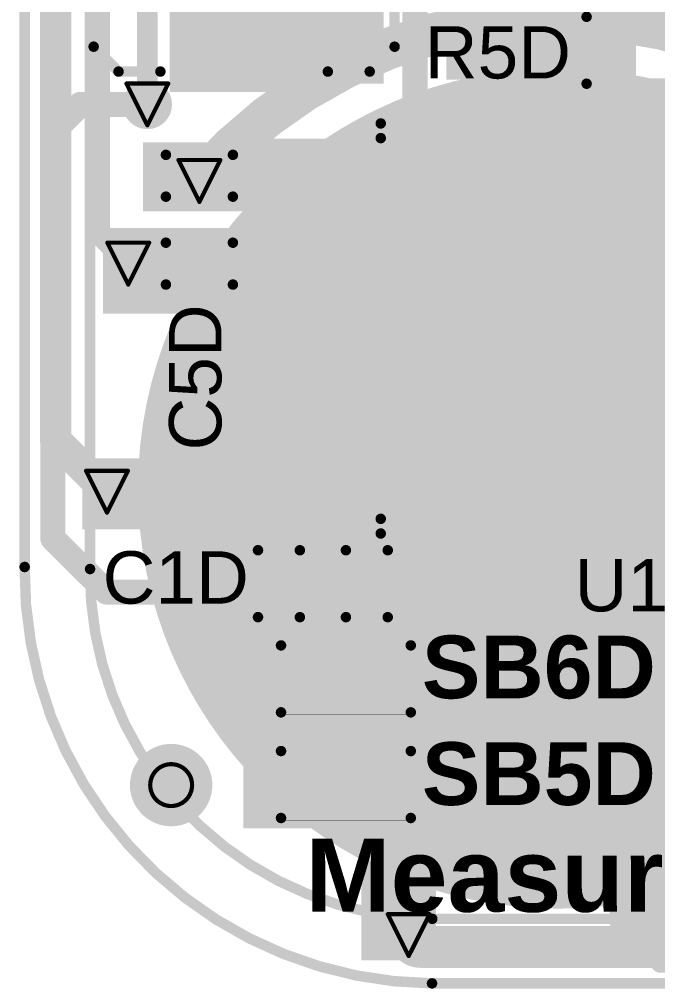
# Model space of a CAD drawing. Header units: inches. Extents: x -4.2 to 12.6, y -6.1 to 3.
# Drawn here: x -0.1086 to 0.1963, y -5.4853 to -5.022 of the extents above; entities that cross this region are included whole.
import ezdxf

# ---------------------------------------------------------------- set-up
doc = ezdxf.new("R2010")
doc.units = ezdxf.units.IN
doc.header["$MEASUREMENT"] = 0
for name, color, linetype in [('Board Outline', 216, 'Continuous'), ('Bottom Layer', 5, 'Continuous'), ('Bottom Overlay', 54, 'Continuous'), ('Bottom Paste', 16, 'Continuous'), ('Drill Drawing', 1, 'Continuous'), ('Flex_Ribbon Bottom Coverlay', 6, 'Continuous'), ('Flex_Ribbon Top Overlay', 2, 'Continuous'), ('Pad Holes', 156, 'Continuous'), ('Top Layer', 1, 'Continuous'), ('Top Paste', 8, 'Continuous'), ('Top Solder', 216, 'Continuous'), ('Via Holes', 16, 'Continuous')]:
    doc.layers.add(name, color=color, linetype=linetype)
doc.styles.add('Arial', font='', dxfattribs={"height": 0.2})
doc.styles.add('Arial_Bold', font='', dxfattribs={"height": 0.2})
doc.styles.get('Arial').set_extended_font_data('Arial')
doc.styles.get('Arial_Bold').set_extended_font_data('Arial', bold=True)

# ---------------------------------------------------------------- blocks, each defined once
blk = doc.blocks.new('SOIC_8_46')
at = {"layer": 'Flex_Ribbon Top Overlay'}
blk.add_hatch(color=2, dxfattribs=at).paths.add_polyline_path([(-0.072, 0.062), (-0.059, 0.062), (-0.059, 0.088), (-0.072, 0.088)])
at = {"layer": 'Top Layer'}
for points in [[(-0.07579, 0.08681), (-0.07579, 0.06319), (-0.13681, 0.06319), (-0.13681, 0.08681)], [(0.13681, 0.08681), (0.13681, 0.06319), (0.07579, 0.06319), (0.07579, 0.08681)], [(-0.07579, 0.03681), (-0.07579, 0.01319), (-0.13681, 0.01319), (-0.13681, 0.03681)], [(0.13681, 0.03681), (0.13681, 0.01319), (0.07579, 0.01319), (0.07579, 0.03681)], [(-0.07579, -0.01319), (-0.07579, -0.03681), (-0.13681, -0.03681), (-0.13681, -0.01319)], [(0.13681, -0.01319), (0.13681, -0.03681), (0.07579, -0.03681), (0.07579, -0.01319)], [(-0.07579, -0.06319), (-0.07579, -0.08681), (-0.13681, -0.08681), (-0.13681, -0.06319)], [(0.13681, -0.06319), (0.13681, -0.08681), (0.07579, -0.08681), (0.07579, -0.06319)]]:
    blk.add_hatch(color=1, dxfattribs=at).paths.add_polyline_path(points)
at = {"layer": 'Top Paste'}
for points in [[(-0.07579, 0.08681), (-0.07579, 0.06319), (-0.13681, 0.06319), (-0.13681, 0.08681)], [(0.13681, 0.08681), (0.13681, 0.06319), (0.07579, 0.06319), (0.07579, 0.08681)], [(-0.07579, 0.03681), (-0.07579, 0.01319), (-0.13681, 0.01319), (-0.13681, 0.03681)], [(0.13681, 0.03681), (0.13681, 0.01319), (0.07579, 0.01319), (0.07579, 0.03681)], [(-0.07579, -0.01319), (-0.07579, -0.03681), (-0.13681, -0.03681), (-0.13681, -0.01319)], [(0.13681, -0.01319), (0.13681, -0.03681), (0.07579, -0.03681), (0.07579, -0.01319)], [(-0.07579, -0.06319), (-0.07579, -0.08681), (-0.13681, -0.08681), (-0.13681, -0.06319)], [(0.13681, -0.06319), (0.13681, -0.08681), (0.07579, -0.08681), (0.07579, -0.06319)]]:
    blk.add_hatch(color=8, dxfattribs=at).paths.add_polyline_path(points)
at = {"layer": 'Top Solder'}
for points in [[(-0.07179, 0.09081), (-0.07179, 0.05919), (-0.14081, 0.05919), (-0.14081, 0.09081)], [(-0.07179, 0.09081), (-0.07179, 0.05919), (-0.14081, 0.05919), (-0.14081, 0.09081)], [(0.14081, 0.09081), (0.14081, 0.05919), (0.07179, 0.05919), (0.07179, 0.09081)], [(0.14081, 0.09081), (0.14081, 0.05919), (0.07179, 0.05919), (0.07179, 0.09081)], [(-0.07179, 0.04081), (-0.07179, 0.00919), (-0.14081, 0.00919), (-0.14081, 0.04081)], [(-0.07179, 0.04081), (-0.07179, 0.00919), (-0.14081, 0.00919), (-0.14081, 0.04081)], [(0.14081, 0.04081), (0.14081, 0.00919), (0.07179, 0.00919), (0.07179, 0.04081)], [(0.14081, 0.04081), (0.14081, 0.00919), (0.07179, 0.00919), (0.07179, 0.04081)], [(-0.07179, -0.00919), (-0.07179, -0.04081), (-0.14081, -0.04081), (-0.14081, -0.00919)], [(-0.07179, -0.00919), (-0.07179, -0.04081), (-0.14081, -0.04081), (-0.14081, -0.00919)], [(0.14081, -0.00919), (0.14081, -0.04081), (0.07179, -0.04081), (0.07179, -0.00919)], [(0.14081, -0.00919), (0.14081, -0.04081), (0.07179, -0.04081), (0.07179, -0.00919)], [(-0.07179, -0.05919), (-0.07179, -0.09081), (-0.14081, -0.09081), (-0.14081, -0.05919)], [(-0.07179, -0.05919), (-0.07179, -0.09081), (-0.14081, -0.09081), (-0.14081, -0.05919)], [(0.14081, -0.05919), (0.14081, -0.09081), (0.07179, -0.09081), (0.07179, -0.05919)], [(0.14081, -0.05919), (0.14081, -0.09081), (0.07179, -0.09081), (0.07179, -0.05919)]]:
    blk.add_hatch(color=216, dxfattribs=at).paths.add_polyline_path(points)
at = {"layer": 'Flex_Ribbon Top Overlay', "const_width": 0.005}
for points in [[(-0.07837, 0.098), (-0.07837, 0.091)], [(0.07837, 0.098), (-0.07837, 0.098)], [(0.07837, 0.098), (0.07837, 0.091)], [(-0.143, 0.075), (-0.148, 0.08)], [(-0.148, 0.08), (-0.148, 0.07)], [(-0.143, 0.075), (-0.148, 0.07)], [(-0.07837, -0.091), (-0.07837, -0.098)], [(0.07837, -0.091), (0.07837, -0.098)], [(0.07837, -0.098), (-0.07837, -0.098)]]:
    blk.add_lwpolyline(points, dxfattribs=at)
at = {"layer": 'Flex_Ribbon Top Overlay', "const_width": 0.0025}
for points in [[(-0.07962, 0.098, 1), (-0.07712, 0.098, 1)], [(-0.07962, 0.098, 1), (-0.07712, 0.098, 1)], [(0.07712, 0.098, 1), (0.07962, 0.098, 1)], [(0.07712, 0.098, 1), (0.07962, 0.098, 1)], [(-0.07962, 0.091, 1), (-0.07712, 0.091, 1)], [(0.07712, 0.091, 1), (0.07962, 0.091, 1)], [(-0.14925, 0.08, 1), (-0.14675, 0.08, 1)], [(-0.14925, 0.08, 1), (-0.14675, 0.08, 1)], [(-0.14425, 0.075, 1), (-0.14175, 0.075, 1)], [(-0.14425, 0.075, 1), (-0.14175, 0.075, 1)], [(-0.14925, 0.07, 1), (-0.14675, 0.07, 1)], [(-0.14925, 0.07, 1), (-0.14675, 0.07, 1)], [(-0.07962, -0.091, 1), (-0.07712, -0.091, 1)], [(0.07712, -0.091, 1), (0.07962, -0.091, 1)], [(-0.07962, -0.098, 1), (-0.07712, -0.098, 1)], [(-0.07962, -0.098, 1), (-0.07712, -0.098, 1)], [(0.07712, -0.098, 1), (0.07962, -0.098, 1)], [(0.07712, -0.098, 1), (0.07962, -0.098, 1)]]:
    blk.add_lwpolyline(points, format="xyb", close=True, dxfattribs=at)
blk = doc.blocks.new('S______B______0402_67')
at = {"layer": 'Top Layer'}
for points in [[(-0.0275, -0.0125), (-0.0275, 0.0125), (-0.0095, 0.0125), (-0.0095, -0.0125)], [(0.0095, -0.0125), (0.0095, 0.0125), (0.0275, 0.0125), (0.0275, -0.0125)]]:
    blk.add_hatch(color=1, dxfattribs=at).paths.add_polyline_path(points)
at = {"layer": 'Top Paste'}
for points in [[(-0.0275, -0.0125), (-0.0275, 0.0125), (-0.0095, 0.0125), (-0.0095, -0.0125)], [(0.0095, -0.0125), (0.0095, 0.0125), (0.0275, 0.0125), (0.0275, -0.0125)]]:
    blk.add_hatch(color=8, dxfattribs=at).paths.add_polyline_path(points)
at = {"layer": 'Top Solder'}
for points in [[(-0.02967, -0.01467), (-0.02967, 0.01467), (-0.00733, 0.01467), (-0.00733, -0.01467)], [(-0.02967, -0.01467), (-0.02967, 0.01467), (-0.00733, 0.01467), (-0.00733, -0.01467)], [(0.00733, -0.01467), (0.00733, 0.01467), (0.02967, 0.01467), (0.02967, -0.01467)], [(0.00733, -0.01467), (0.00733, 0.01467), (0.02967, 0.01467), (0.02967, -0.01467)]]:
    blk.add_hatch(color=216, dxfattribs=at).paths.add_polyline_path(points)
at = {"layer": 'Flex_Ribbon Top Overlay'}
for points, const_width in [([(-0.031, -0.016), (-0.031, 0.016)], 0.005), ([(-0.031, 0.016), (0.031, 0.016)], 0.005), ([(0.031, -0.016), (0.031, 0.016)], 0.005), ([(-0.031, -0.016), (0.031, -0.016)], 0.005), ([(-0.032, -0.017), (0.032, -0.017)], 0.000127)]:
    blk.add_lwpolyline(points, dxfattribs=dict(at, const_width=const_width))
for points, const_width in [([(-0.03225, 0.016, 1), (-0.02975, 0.016, 1)], 0.0025), ([(-0.03225, 0.016, 1), (-0.02975, 0.016, 1)], 0.0025), ([(0.02975, 0.016, 1), (0.03225, 0.016, 1)], 0.0025), ([(0.02975, 0.016, 1), (0.03225, 0.016, 1)], 0.0025), ([(-0.03225, -0.016, 1), (-0.02975, -0.016, 1)], 0.0025), ([(-0.03225, -0.016, 1), (-0.02975, -0.016, 1)], 0.0025), ([(0.02975, -0.016, 1), (0.03225, -0.016, 1)], 0.0025), ([(0.02975, -0.016, 1), (0.03225, -0.016, 1)], 0.0025), ([(-0.03203, -0.017, 1), (-0.03197, -0.017, 1)], 0.0000635), ([(0.03197, -0.017, 1), (0.03203, -0.017, 1)], 0.0000635)]:
    blk.add_lwpolyline(points, format="xyb", close=True, dxfattribs=dict(at, const_width=const_width))
blk = doc.blocks.new('S______B______0402_74')
at = {"layer": 'Top Layer'}
for points in [[(-0.0275, -0.0125), (-0.0275, 0.0125), (-0.0095, 0.0125), (-0.0095, -0.0125)], [(0.0095, -0.0125), (0.0095, 0.0125), (0.0275, 0.0125), (0.0275, -0.0125)]]:
    blk.add_hatch(color=1, dxfattribs=at).paths.add_polyline_path(points)
at = {"layer": 'Top Paste'}
for points in [[(-0.0275, -0.0125), (-0.0275, 0.0125), (-0.0095, 0.0125), (-0.0095, -0.0125)], [(0.0095, -0.0125), (0.0095, 0.0125), (0.0275, 0.0125), (0.0275, -0.0125)]]:
    blk.add_hatch(color=8, dxfattribs=at).paths.add_polyline_path(points)
at = {"layer": 'Top Solder'}
for points in [[(-0.02967, -0.01467), (-0.02967, 0.01467), (-0.00733, 0.01467), (-0.00733, -0.01467)], [(-0.02967, -0.01467), (-0.02967, 0.01467), (-0.00733, 0.01467), (-0.00733, -0.01467)], [(0.00733, -0.01467), (0.00733, 0.01467), (0.02967, 0.01467), (0.02967, -0.01467)], [(0.00733, -0.01467), (0.00733, 0.01467), (0.02967, 0.01467), (0.02967, -0.01467)]]:
    blk.add_hatch(color=216, dxfattribs=at).paths.add_polyline_path(points)
at = {"layer": 'Flex_Ribbon Top Overlay'}
for points, const_width in [([(-0.031, -0.016), (-0.031, 0.016)], 0.005), ([(-0.031, 0.016), (0.031, 0.016)], 0.005), ([(0.031, -0.016), (0.031, 0.016)], 0.005), ([(-0.031, -0.016), (0.031, -0.016)], 0.005), ([(-0.032, -0.017), (0.032, -0.017)], 0.000127)]:
    blk.add_lwpolyline(points, dxfattribs=dict(at, const_width=const_width))
for points, const_width in [([(-0.03225, 0.016, 1), (-0.02975, 0.016, 1)], 0.0025), ([(-0.03225, 0.016, 1), (-0.02975, 0.016, 1)], 0.0025), ([(0.02975, 0.016, 1), (0.03225, 0.016, 1)], 0.0025), ([(0.02975, 0.016, 1), (0.03225, 0.016, 1)], 0.0025), ([(-0.03225, -0.016, 1), (-0.02975, -0.016, 1)], 0.0025), ([(-0.03225, -0.016, 1), (-0.02975, -0.016, 1)], 0.0025), ([(0.02975, -0.016, 1), (0.03225, -0.016, 1)], 0.0025), ([(0.02975, -0.016, 1), (0.03225, -0.016, 1)], 0.0025), ([(-0.03203, -0.017, 1), (-0.03197, -0.017, 1)], 0.0000635), ([(0.03197, -0.017, 1), (0.03203, -0.017, 1)], 0.0000635)]:
    blk.add_lwpolyline(points, format="xyb", close=True, dxfattribs=dict(at, const_width=const_width))
blk = doc.blocks.new('TC33X_2_104E__123')
at = {"layer": 'Top Layer'}
for points in [[(0.00787, 0.12992), (0.07087, 0.12992), (0.07087, 0.07087), (0.00787, 0.07087)], [(-0.02362, 0.02362), (0.02362, 0.02362), (0.02362, -0.02362), (-0.02362, -0.02362)], [(0.05512, 0.02362), (0.10236, 0.02362), (0.10236, -0.02362), (0.05512, -0.02362)]]:
    blk.add_hatch(color=1, dxfattribs=at).paths.add_polyline_path(points)
at = {"layer": 'Top Paste'}
for points in [[(0.00787, 0.12992), (0.07087, 0.12992), (0.07087, 0.07087), (0.00787, 0.07087)], [(-0.02362, 0.02362), (0.02362, 0.02362), (0.02362, -0.02362), (-0.02362, -0.02362)], [(0.05512, 0.02362), (0.10236, 0.02362), (0.10236, -0.02362), (0.05512, -0.02362)]]:
    blk.add_hatch(color=8, dxfattribs=at).paths.add_polyline_path(points)
at = {"layer": 'Top Solder'}
for points in [[(0.00387, 0.13392), (0.07487, 0.13392), (0.07487, 0.06687), (0.00387, 0.06687)], [(0.00387, 0.13392), (0.07487, 0.13392), (0.07487, 0.06687), (0.00387, 0.06687)], [(-0.02762, 0.02762), (0.02762, 0.02762), (0.02762, -0.02762), (-0.02762, -0.02762)], [(-0.02762, 0.02762), (0.02762, 0.02762), (0.02762, -0.02762), (-0.02762, -0.02762)], [(0.05112, 0.02762), (0.10636, 0.02762), (0.10636, -0.02762), (0.05112, -0.02762)], [(0.05112, 0.02762), (0.10636, 0.02762), (0.10636, -0.02762), (0.05112, -0.02762)]]:
    blk.add_hatch(color=216, dxfattribs=at).paths.add_polyline_path(points)
at = {"layer": 'Flex_Ribbon Top Overlay', "const_width": 0.005}
for points in [[(-0.02063, 0.1242), (-0.03252, 0.11231)], [(-0.00063, 0.1242), (-0.02063, 0.1242)], [(0.09937, 0.1242), (0.07937, 0.1242)], [(0.11126, 0.11231), (0.09937, 0.1242)], [(-0.03252, 0.11231), (-0.03252, -0.02776)], [(0.11126, 0.11231), (0.11126, -0.02776)], [(-0.038, -0.005), (-0.043, 0)], [(-0.043, 0), (-0.043, -0.01)], [(-0.038, -0.005), (-0.043, -0.01)], [(0.11126, -0.02776), (-0.03252, -0.02776)]]:
    blk.add_lwpolyline(points, dxfattribs=at)
at = {"layer": 'Flex_Ribbon Top Overlay', "const_width": 0.0025}
for points in [[(-0.02188, 0.1242, 1), (-0.01938, 0.1242, 1)], [(-0.02188, 0.1242, 1), (-0.01938, 0.1242, 1)], [(-0.00188, 0.1242, 1), (0.00062, 0.1242, 1)], [(0.07812, 0.1242, 1), (0.08062, 0.1242, 1)], [(0.09812, 0.1242, 1), (0.10062, 0.1242, 1)], [(0.09812, 0.1242, 1), (0.10062, 0.1242, 1)], [(-0.03377, 0.11231, 1), (-0.03127, 0.11231, 1)], [(-0.03377, 0.11231, 1), (-0.03127, 0.11231, 1)], [(0.11001, 0.11231, 1), (0.11251, 0.11231, 1)], [(0.11001, 0.11231, 1), (0.11251, 0.11231, 1)], [(-0.04425, 0, 1), (-0.04175, 0, 1)], [(-0.04425, 0, 1), (-0.04175, 0, 1)], [(-0.03925, -0.005, 1), (-0.03675, -0.005, 1)], [(-0.03925, -0.005, 1), (-0.03675, -0.005, 1)], [(-0.04425, -0.01, 1), (-0.04175, -0.01, 1)], [(-0.04425, -0.01, 1), (-0.04175, -0.01, 1)], [(-0.03377, -0.02776, 1), (-0.03127, -0.02776, 1)], [(-0.03377, -0.02776, 1), (-0.03127, -0.02776, 1)], [(0.11001, -0.02776, 1), (0.11251, -0.02776, 1)], [(0.11001, -0.02776, 1), (0.11251, -0.02776, 1)]]:
    blk.add_lwpolyline(points, format="xyb", close=True, dxfattribs=at)
blk = doc.blocks.new('R___0402_151')
at = {"layer": 'Top Layer'}
for points in [[(-0.0275, -0.0125), (-0.0275, 0.0125), (-0.0095, 0.0125), (-0.0095, -0.0125)], [(0.0095, -0.0125), (0.0095, 0.0125), (0.0275, 0.0125), (0.0275, -0.0125)]]:
    blk.add_hatch(color=1, dxfattribs=at).paths.add_polyline_path(points)
at = {"layer": 'Top Paste'}
for points in [[(-0.0275, -0.0125), (-0.0275, 0.0125), (-0.0095, 0.0125), (-0.0095, -0.0125)], [(0.0095, -0.0125), (0.0095, 0.0125), (0.0275, 0.0125), (0.0275, -0.0125)]]:
    blk.add_hatch(color=8, dxfattribs=at).paths.add_polyline_path(points)
at = {"layer": 'Top Solder'}
for points in [[(-0.02967, -0.01467), (-0.02967, 0.01467), (-0.00733, 0.01467), (-0.00733, -0.01467)], [(-0.02967, -0.01467), (-0.02967, 0.01467), (-0.00733, 0.01467), (-0.00733, -0.01467)], [(0.00733, -0.01467), (0.00733, 0.01467), (0.02967, 0.01467), (0.02967, -0.01467)], [(0.00733, -0.01467), (0.00733, 0.01467), (0.02967, 0.01467), (0.02967, -0.01467)]]:
    blk.add_hatch(color=216, dxfattribs=at).paths.add_polyline_path(points)
at = {"layer": 'Flex_Ribbon Top Overlay'}
for points, const_width in [([(-0.031, 0.016), (-0.031, -0.016)], 0.005), ([(0.031, 0.016), (-0.031, 0.016)], 0.005), ([(0.031, 0.016), (0.031, -0.016)], 0.005), ([(0.031, -0.016), (-0.031, -0.016)], 0.005), ([(0.032, -0.017), (-0.032, -0.017)], 0.000127)]:
    blk.add_lwpolyline(points, dxfattribs=dict(at, const_width=const_width))
for points, const_width in [([(-0.03225, 0.016, 1), (-0.02975, 0.016, 1)], 0.0025), ([(-0.03225, 0.016, 1), (-0.02975, 0.016, 1)], 0.0025), ([(0.02975, 0.016, 1), (0.03225, 0.016, 1)], 0.0025), ([(0.02975, 0.016, 1), (0.03225, 0.016, 1)], 0.0025), ([(-0.03225, -0.016, 1), (-0.02975, -0.016, 1)], 0.0025), ([(-0.03225, -0.016, 1), (-0.02975, -0.016, 1)], 0.0025), ([(0.02975, -0.016, 1), (0.03225, -0.016, 1)], 0.0025), ([(0.02975, -0.016, 1), (0.03225, -0.016, 1)], 0.0025), ([(-0.03203, -0.017, 1), (-0.03197, -0.017, 1)], 0.0000635), ([(0.03197, -0.017, 1), (0.03203, -0.017, 1)], 0.0000635)]:
    blk.add_lwpolyline(points, format="xyb", close=True, dxfattribs=dict(at, const_width=const_width))
blk = doc.blocks.new('T__________193')
at = {"layer": 'Top Layer'}
blk.add_hatch(color=1, dxfattribs=at).paths.add_polyline_path([(0.015, 0.03), (-0.015, 0.03), (-0.03, 0.015), (-0.03, -0.015), (-0.015, -0.03), (0.015, -0.03), (0.03, -0.015), (0.03, 0.015)])
at = {"layer": 'Top Paste'}
blk.add_hatch(color=8, dxfattribs=at).paths.add_polyline_path([(0.015, 0.03), (-0.015, 0.03), (-0.03, 0.015), (-0.03, -0.015), (-0.015, -0.03), (0.015, -0.03), (0.03, -0.015), (0.03, 0.015)])
at = {"layer": 'Top Solder'}
blk.add_hatch(color=216, dxfattribs=at).paths.add_polyline_path([(0.017, 0.034), (-0.017, 0.034), (-0.034, 0.017), (-0.034, -0.017), (-0.017, -0.034), (0.017, -0.034), (0.034, -0.017), (0.034, 0.017)])
blk.add_hatch(color=216, dxfattribs=at).paths.add_polyline_path([(0.017, 0.034), (-0.017, 0.034), (-0.034, 0.017), (-0.034, -0.017), (-0.017, -0.034), (0.017, -0.034), (0.034, -0.017), (0.034, 0.017)])
at = {"layer": 'Flex_Ribbon Top Overlay', "const_width": 0.00787}
for points in [[(-0.017, 0.037), (-0.037, 0.017)], [(0.017, 0.037), (-0.017, 0.037)], [(0.017, 0.037), (-0.017, 0.037)], [(0.037, 0.017), (0.017, 0.037)], [(-0.037, 0.017), (-0.037, -0.017)], [(0.037, 0.017), (0.037, -0.017)], [(-0.017, -0.037), (-0.037, -0.017)], [(0.037, -0.017), (0.017, -0.037)], [(0.017, -0.037), (-0.017, -0.037)], [(0.017, -0.037), (-0.017, -0.037)]]:
    blk.add_lwpolyline(points, dxfattribs=at)
at = {"layer": 'Flex_Ribbon Top Overlay', "const_width": 0.00394}
for points in [[(-0.01897, 0.037, 1), (-0.01503, 0.037, 1)], [(-0.01897, 0.037, 1), (-0.01503, 0.037, 1)], [(-0.01897, 0.037, 1), (-0.01503, 0.037, 1)], [(0.01503, 0.037, 1), (0.01897, 0.037, 1)], [(0.01503, 0.037, 1), (0.01897, 0.037, 1)], [(0.01503, 0.037, 1), (0.01897, 0.037, 1)], [(-0.03897, 0.017, 1), (-0.03503, 0.017, 1)], [(-0.03897, 0.017, 1), (-0.03503, 0.017, 1)], [(0.03503, 0.017, 1), (0.03897, 0.017, 1)], [(0.03503, 0.017, 1), (0.03897, 0.017, 1)], [(-0.03897, -0.017, 1), (-0.03503, -0.017, 1)], [(-0.03897, -0.017, 1), (-0.03503, -0.017, 1)], [(0.03503, -0.017, 1), (0.03897, -0.017, 1)], [(0.03503, -0.017, 1), (0.03897, -0.017, 1)], [(-0.01897, -0.037, 1), (-0.01503, -0.037, 1)], [(-0.01897, -0.037, 1), (-0.01503, -0.037, 1)], [(-0.01897, -0.037, 1), (-0.01503, -0.037, 1)], [(0.01503, -0.037, 1), (0.01897, -0.037, 1)], [(0.01503, -0.037, 1), (0.01897, -0.037, 1)], [(0.01503, -0.037, 1), (0.01897, -0.037, 1)]]:
    blk.add_lwpolyline(points, format="xyb", close=True, dxfattribs=at)
blk = doc.blocks.new('_EMG________B_200')
at = {"layer": 'Bottom Layer'}
h = blk.add_hatch(color=5, dxfattribs=at)
edge = h.paths.add_edge_path()
edge.add_arc((0, -0.3932), 0.19685, 0, 360)
at = {"layer": 'Bottom Paste'}
h = blk.add_hatch(color=16, dxfattribs=at)
edge = h.paths.add_edge_path()
edge.add_arc((0, -0.3932), 0.19685, 0, 360)
at = {"layer": 'Flex_Ribbon Bottom Coverlay'}
h = blk.add_hatch(color=6, dxfattribs=at)
edge = h.paths.add_edge_path()
edge.add_arc((0, -0.3932), 0.20085, 0, 360)
h = blk.add_hatch(color=6, dxfattribs=at)
edge = h.paths.add_edge_path()
edge.add_arc((0, -0.3932), 0.20085, 0, 360)
at = {"layer": 'Bottom Overlay', "const_width": 0.005}
for points in [[(-0.22375, -0.43172), (-0.22375, 0.43172)], [(-0.06026, -0.59892), (0.06026, -0.59892)]]:
    blk.add_lwpolyline(points, dxfattribs=at)
blk.add_lwpolyline([(-0.06026, -0.59892, -0.414214), (-0.22375, -0.43172)], format="xyb", dxfattribs=at)
at = {"layer": 'Bottom Overlay', "const_width": 0.0025}
for points in [[(-0.225, -0.43172, 1), (-0.2225, -0.43172, 1)], [(-0.225, -0.43172, 1), (-0.2225, -0.43172, 1)], [(-0.06151, -0.59892, 1), (-0.05901, -0.59892, 1)], [(-0.06151, -0.59892, 1), (-0.05901, -0.59892, 1)]]:
    blk.add_lwpolyline(points, format="xyb", close=True, dxfattribs=at)
blk = doc.blocks.new('C___0402_235')
at = {"layer": 'Top Layer'}
for points in [[(-0.0275, -0.0125), (-0.0275, 0.0125), (-0.0095, 0.0125), (-0.0095, -0.0125)], [(0.0095, -0.0125), (0.0095, 0.0125), (0.0275, 0.0125), (0.0275, -0.0125)]]:
    blk.add_hatch(color=1, dxfattribs=at).paths.add_polyline_path(points)
at = {"layer": 'Top Paste'}
for points in [[(-0.0275, -0.0125), (-0.0275, 0.0125), (-0.0095, 0.0125), (-0.0095, -0.0125)], [(0.0095, -0.0125), (0.0095, 0.0125), (0.0275, 0.0125), (0.0275, -0.0125)]]:
    blk.add_hatch(color=8, dxfattribs=at).paths.add_polyline_path(points)
at = {"layer": 'Top Solder'}
for points in [[(-0.02986, -0.01486), (-0.02986, 0.01486), (-0.00714, 0.01486), (-0.00714, -0.01486)], [(-0.02986, -0.01486), (-0.02986, 0.01486), (-0.00714, 0.01486), (-0.00714, -0.01486)], [(0.00714, -0.01486), (0.00714, 0.01486), (0.02986, 0.01486), (0.02986, -0.01486)], [(0.00714, -0.01486), (0.00714, 0.01486), (0.02986, 0.01486), (0.02986, -0.01486)]]:
    blk.add_hatch(color=216, dxfattribs=at).paths.add_polyline_path(points)
at = {"layer": 'Flex_Ribbon Top Overlay', "const_width": 0.005}
for points in [[(-0.011, 0.016), (-0.031, 0.016)], [(-0.031, -0.016), (-0.031, 0.016)], [(0.031, 0.016), (0.011, 0.016)], [(0.031, -0.016), (0.031, 0.016)], [(-0.011, -0.016), (-0.031, -0.016)], [(0.031, -0.016), (0.011, -0.016)]]:
    blk.add_lwpolyline(points, dxfattribs=at)
at = {"layer": 'Flex_Ribbon Top Overlay', "const_width": 0.0025}
for points in [[(-0.03225, 0.016, 1), (-0.02975, 0.016, 1)], [(-0.03225, 0.016, 1), (-0.02975, 0.016, 1)], [(-0.01225, 0.016, 1), (-0.00975, 0.016, 1)], [(0.00975, 0.016, 1), (0.01225, 0.016, 1)], [(0.02975, 0.016, 1), (0.03225, 0.016, 1)], [(0.02975, 0.016, 1), (0.03225, 0.016, 1)], [(-0.03225, -0.016, 1), (-0.02975, -0.016, 1)], [(-0.03225, -0.016, 1), (-0.02975, -0.016, 1)], [(-0.01225, -0.016, 1), (-0.00975, -0.016, 1)], [(0.00975, -0.016, 1), (0.01225, -0.016, 1)], [(0.02975, -0.016, 1), (0.03225, -0.016, 1)], [(0.02975, -0.016, 1), (0.03225, -0.016, 1)]]:
    blk.add_lwpolyline(points, format="xyb", close=True, dxfattribs=at)
blk = doc.blocks.new('C___0402_263')
at = {"layer": 'Top Layer'}
for points in [[(-0.0275, -0.0125), (-0.0275, 0.0125), (-0.0095, 0.0125), (-0.0095, -0.0125)], [(0.0095, -0.0125), (0.0095, 0.0125), (0.0275, 0.0125), (0.0275, -0.0125)]]:
    blk.add_hatch(color=1, dxfattribs=at).paths.add_polyline_path(points)
at = {"layer": 'Top Paste'}
for points in [[(-0.0275, -0.0125), (-0.0275, 0.0125), (-0.0095, 0.0125), (-0.0095, -0.0125)], [(0.0095, -0.0125), (0.0095, 0.0125), (0.0275, 0.0125), (0.0275, -0.0125)]]:
    blk.add_hatch(color=8, dxfattribs=at).paths.add_polyline_path(points)
at = {"layer": 'Top Solder'}
for points in [[(-0.02986, -0.01486), (-0.02986, 0.01486), (-0.00714, 0.01486), (-0.00714, -0.01486)], [(-0.02986, -0.01486), (-0.02986, 0.01486), (-0.00714, 0.01486), (-0.00714, -0.01486)], [(0.00714, -0.01486), (0.00714, 0.01486), (0.02986, 0.01486), (0.02986, -0.01486)], [(0.00714, -0.01486), (0.00714, 0.01486), (0.02986, 0.01486), (0.02986, -0.01486)]]:
    blk.add_hatch(color=216, dxfattribs=at).paths.add_polyline_path(points)
at = {"layer": 'Flex_Ribbon Top Overlay', "const_width": 0.005}
for points in [[(-0.011, 0.016), (-0.031, 0.016)], [(-0.031, 0.016), (-0.031, -0.016)], [(0.031, 0.016), (0.011, 0.016)], [(0.031, 0.016), (0.031, -0.016)], [(-0.011, -0.016), (-0.031, -0.016)], [(0.031, -0.016), (0.011, -0.016)]]:
    blk.add_lwpolyline(points, dxfattribs=at)
at = {"layer": 'Flex_Ribbon Top Overlay', "const_width": 0.0025}
for points in [[(-0.03225, 0.016, 1), (-0.02975, 0.016, 1)], [(-0.03225, 0.016, 1), (-0.02975, 0.016, 1)], [(-0.01225, 0.016, 1), (-0.00975, 0.016, 1)], [(0.00975, 0.016, 1), (0.01225, 0.016, 1)], [(0.02975, 0.016, 1), (0.03225, 0.016, 1)], [(0.02975, 0.016, 1), (0.03225, 0.016, 1)], [(-0.03225, -0.016, 1), (-0.02975, -0.016, 1)], [(-0.03225, -0.016, 1), (-0.02975, -0.016, 1)], [(-0.01225, -0.016, 1), (-0.00975, -0.016, 1)], [(0.00975, -0.016, 1), (0.01225, -0.016, 1)], [(0.02975, -0.016, 1), (0.03225, -0.016, 1)], [(0.02975, -0.016, 1), (0.03225, -0.016, 1)]]:
    blk.add_lwpolyline(points, format="xyb", close=True, dxfattribs=at)

msp = doc.modelspace()

# ---------------------------------------------------------------- hatches: boundary and pattern name
at = {"layer": 'Bottom Layer'}
h = msp.add_hatch(color=5, dxfattribs=at)
edge = h.paths.add_edge_path()
edge.add_arc((-0.04752, -5.0627), 0.01181, 0, 360)
h = msp.add_hatch(color=5, dxfattribs=at)
edge = h.paths.add_edge_path()
edge.add_arc((-0.02265, -5.09928), 0.01181, 0, 360)
h = msp.add_hatch(color=5, dxfattribs=at)
edge = h.paths.add_edge_path()
edge.add_arc((-0.05665, -5.13878), 0.01181, 0, 360)
h = msp.add_hatch(color=5, dxfattribs=at)
edge = h.paths.add_edge_path()
edge.add_arc((-0.06679, -5.24781), 0.01181, 0, 360)
h = msp.add_hatch(color=5, dxfattribs=at)
edge = h.paths.add_edge_path()
edge.add_arc((0.07735, -5.45978), 0.01181, 0, 360)
at = {"layer": 'Flex_Ribbon Bottom Coverlay'}
h = msp.add_hatch(color=6, dxfattribs=at)
edge = h.paths.add_edge_path()
edge.add_arc((-0.03614, -5.38805), 0.004, 0, 360)
h = msp.add_hatch(color=6, dxfattribs=at)
edge = h.paths.add_edge_path()
edge.add_arc((-0.03614, -5.38805), 0.004, 0, 360)
at = {"layer": 'Pad Holes'}
h = msp.add_hatch(color=7, dxfattribs=at)
edge = h.paths.add_edge_path()
edge.add_arc((-0.03614, -5.38805), 0.01969, 0, 360)
at = {"layer": 'Top Layer'}
for points in [[(0.01135, -5.05278), (0.06535, -5.05278), (0.06535, -4.89178), (0.01135, -4.89178)], [(0.09535, -5.05078), (0.17535, -5.05078), (0.17535, -4.96478), (0.09535, -4.96478)], [(-0.03265, -5.03978), (0.03035, -5.03978), (0.03035, -4.98578), (-0.03265, -4.98578)], [(0.09535, -5.05078), (0.18335, -5.05078), (0.18335, -5.02378), (0.09535, -5.02378)], [(-0.04965, -5.11378), (0.08735, -5.11378), (0.08735, -5.08078), (-0.04965, -5.08078)], [(-0.06865, -5.16278), (0.06835, -5.16278), (0.06835, -5.12178), (-0.06865, -5.12178)], [(-0.07865, -5.26578), (0.09735, -5.26578), (0.09735, -5.23178), (-0.07865, -5.23178)], [(0.04635, -5.24978), (0.04635, -5.30778), (0.09735, -5.30778), (0.09735, -5.24978)], [(-0.00165, -5.40878), (0.03835, -5.40878), (0.03835, -5.27778), (-0.00165, -5.27778)], [(0.05635, -5.35678), (0.11735, -5.35678), (0.11735, -5.31828), (0.05635, -5.31828)], [(0.05472, -5.37378), (0.05472, -5.47178), (0.09035, -5.47178), (0.09035, -5.37378)]]:
    msp.add_hatch(color=1, dxfattribs=at).paths.add_polyline_path(points)
h = msp.add_hatch(color=1, dxfattribs=at)
edge = h.paths.add_edge_path()
edge.add_arc((-0.04752, -5.0627), 0.01181, 0, 360)
h = msp.add_hatch(color=1, dxfattribs=at)
edge = h.paths.add_edge_path()
edge.add_arc((-0.02265, -5.09928), 0.01181, 0, 360)
h = msp.add_hatch(color=1, dxfattribs=at)
edge = h.paths.add_edge_path()
edge.add_arc((-0.05665, -5.13878), 0.01181, 0, 360)
h = msp.add_hatch(color=1, dxfattribs=at)
edge = h.paths.add_edge_path()
edge.add_arc((-0.06679, -5.24781), 0.01181, 0, 360)
h = msp.add_hatch(color=1, dxfattribs=at)
edge = h.paths.add_edge_path()
edge.add_arc((0.07735, -5.45978), 0.01181, 0, 360)
at = {"layer": 'Top Solder'}
h = msp.add_hatch(color=216, dxfattribs=at)
edge = h.paths.add_edge_path()
edge.add_arc((-0.03614, -5.38805), 0.004, 0, 360)
h = msp.add_hatch(color=216, dxfattribs=at)
edge = h.paths.add_edge_path()
edge.add_arc((-0.03614, -5.38805), 0.004, 0, 360)
at = {"layer": 'Via Holes'}
h = msp.add_hatch(color=7, dxfattribs=at)
edge = h.paths.add_edge_path()
edge.add_arc((-0.04752, -5.0627), 0.00591, 0, 360)
h = msp.add_hatch(color=7, dxfattribs=at)
edge = h.paths.add_edge_path()
edge.add_arc((-0.02265, -5.09928), 0.00591, 0, 360)
h = msp.add_hatch(color=7, dxfattribs=at)
edge = h.paths.add_edge_path()
edge.add_arc((-0.05665, -5.13878), 0.00591, 0, 360)
h = msp.add_hatch(color=7, dxfattribs=at)
edge = h.paths.add_edge_path()
edge.add_arc((-0.06679, -5.24781), 0.00591, 0, 360)
h = msp.add_hatch(color=7, dxfattribs=at)
edge = h.paths.add_edge_path()
edge.add_arc((0.07735, -5.45978), 0.00591, 0, 360)

# ---------------------------------------------------------------- linework, layer by layer
at = {"layer": 'Board Outline', "const_width": 0.005}
for points in [[(-0.10614, -5.28378), (-0.10613, -4.42332)], [(0.08849, -5.48283), (0.20972, -5.48283)]]:
    msp.add_lwpolyline(points, dxfattribs=at)
msp.add_lwpolyline([(0.08849, -5.48283, -0.414214), (-0.10614, -5.28378)], format="xyb", dxfattribs=at)
at = {"layer": 'Board Outline', "const_width": 0.0025}
for points in [[(-0.10739, -5.28378, 1), (-0.10489, -5.28378, 1)], [(-0.10739, -5.28378, 1), (-0.10489, -5.28378, 1)], [(0.08724, -5.48283, 1), (0.08974, -5.48283, 1)], [(0.08724, -5.48283, 1), (0.08974, -5.48283, 1)]]:
    msp.add_lwpolyline(points, format="xyb", close=True, dxfattribs=at)
at = {"layer": 'Bottom Layer'}
for points, const_width in [([(-0.09133, -5.22328), (-0.09133, -4.76446)], 0.015), ([(-0.07033, -5.1251), (-0.07033, -4.78438)], 0.01), ([(-0.04752, -5.01565), (-0.04752, -5.0627)], 0.01), ([(-0.07033, -5.1251), (-0.05833, -5.1371)], 0.01), ([(-0.05833, -5.1371), (-0.05833, -5.1371)], 0.01), ([(-0.05833, -5.1371), (-0.05665, -5.13878)], 0.01), ([(0.14911, -5.15805), (0.14937, -5.15778)], 0.022), ([(0.14911, -5.24661), (0.14911, -5.15805)], 0.022), ([(-0.09133, -5.22328), (-0.06679, -5.24781)], 0.015), ([(0.08298, -5.46541), (0.20885, -5.46541)], 0.02)]:
    msp.add_lwpolyline(points, dxfattribs=dict(at, const_width=const_width))
at = {"layer": 'Bottom Layer', "const_width": 0.02}
for points in [[(-0.02265, -5.09928, -1.34747), (0.20885, -5.46541)], [(0.08298, -5.46541, -0.414214), (0.07735, -5.45978)]]:
    msp.add_lwpolyline(points, format="xyb", dxfattribs=at)
at = {"layer": 'Bottom Layer'}
for points, const_width in [([(-0.05002, -5.0627, 1), (-0.04502, -5.0627, 1)], 0.005), ([(-0.02765, -5.09928, 1), (-0.01765, -5.09928, 1)], 0.01), ([(-0.07283, -5.1251, 1), (-0.06783, -5.1251, 1)], 0.005), ([(-0.07283, -5.1251, 1), (-0.06783, -5.1251, 1)], 0.005), ([(-0.06083, -5.1371, 1), (-0.05583, -5.1371, 1)], 0.005), ([(-0.06083, -5.1371, 1), (-0.05583, -5.1371, 1)], 0.005), ([(-0.06083, -5.1371, 1), (-0.05583, -5.1371, 1)], 0.005), ([(-0.06083, -5.1371, 1), (-0.05583, -5.1371, 1)], 0.005), ([(-0.05915, -5.13878, 1), (-0.05415, -5.13878, 1)], 0.005), ([(0.14361, -5.15805, 1), (0.15461, -5.15805, 1)], 0.011), ([(0.14361, -5.15805, 1), (0.15461, -5.15805, 1)], 0.011), ([(0.14387, -5.15778, 1), (0.15487, -5.15778, 1)], 0.011), ([(-0.09508, -5.22328, 1), (-0.08758, -5.22328, 1)], 0.0075), ([(-0.09508, -5.22328, 1), (-0.08758, -5.22328, 1)], 0.0075), ([(0.14361, -5.24661, 1), (0.15461, -5.24661, 1)], 0.011), ([(-0.07054, -5.24781, 1), (-0.06304, -5.24781, 1)], 0.0075), ([(0.07235, -5.45978, 1), (0.08235, -5.45978, 1)], 0.01), ([(0.07798, -5.46541, 1), (0.08798, -5.46541, 1)], 0.01), ([(0.07798, -5.46541, 1), (0.08798, -5.46541, 1)], 0.01)]:
    msp.add_lwpolyline(points, format="xyb", close=True, dxfattribs=dict(at, const_width=const_width))
at = {"layer": 'Drill Drawing', "const_width": 0.002}
for points in [[(-0.05752, -5.0527), (-0.03752, -5.0527)], [(-0.05752, -5.0527), (-0.04752, -5.0727)], [(-0.04752, -5.0727), (-0.03752, -5.0527)], [(-0.03265, -5.08928), (-0.01265, -5.08928)], [(-0.03265, -5.08928), (-0.02265, -5.10928)], [(-0.02265, -5.10928), (-0.01265, -5.08928)], [(-0.06665, -5.12878), (-0.04665, -5.12878)], [(-0.06665, -5.12878), (-0.05665, -5.14878)], [(-0.05665, -5.14878), (-0.04665, -5.12878)], [(-0.07679, -5.23781), (-0.05679, -5.23781)], [(-0.07679, -5.23781), (-0.06679, -5.25781)], [(-0.06679, -5.25781), (-0.05679, -5.23781)], [(0.06735, -5.44978), (0.08735, -5.44978)], [(0.06735, -5.44978), (0.07735, -5.46978)], [(0.07735, -5.46978), (0.08735, -5.44978)]]:
    msp.add_lwpolyline(points, dxfattribs=at)
at = {"layer": 'Drill Drawing'}
for points, const_width in [([(-0.05802, -5.0527, 1), (-0.05702, -5.0527, 1)], 0.001), ([(-0.05802, -5.0527, 1), (-0.05702, -5.0527, 1)], 0.001), ([(-0.03802, -5.0527, 1), (-0.03702, -5.0527, 1)], 0.001), ([(-0.03802, -5.0527, 1), (-0.03702, -5.0527, 1)], 0.001), ([(-0.04802, -5.0727, 1), (-0.04702, -5.0727, 1)], 0.001), ([(-0.04802, -5.0727, 1), (-0.04702, -5.0727, 1)], 0.001), ([(-0.03315, -5.08928, 1), (-0.03215, -5.08928, 1)], 0.001), ([(-0.03315, -5.08928, 1), (-0.03215, -5.08928, 1)], 0.001), ([(-0.01315, -5.08928, 1), (-0.01215, -5.08928, 1)], 0.001), ([(-0.01315, -5.08928, 1), (-0.01215, -5.08928, 1)], 0.001), ([(-0.02315, -5.10928, 1), (-0.02215, -5.10928, 1)], 0.001), ([(-0.02315, -5.10928, 1), (-0.02215, -5.10928, 1)], 0.001), ([(-0.06715, -5.12878, 1), (-0.06615, -5.12878, 1)], 0.001), ([(-0.06715, -5.12878, 1), (-0.06615, -5.12878, 1)], 0.001), ([(-0.04715, -5.12878, 1), (-0.04615, -5.12878, 1)], 0.001), ([(-0.04715, -5.12878, 1), (-0.04615, -5.12878, 1)], 0.001), ([(-0.05715, -5.14878, 1), (-0.05615, -5.14878, 1)], 0.001), ([(-0.05715, -5.14878, 1), (-0.05615, -5.14878, 1)], 0.001), ([(-0.07729, -5.23781, 1), (-0.07629, -5.23781, 1)], 0.001), ([(-0.07729, -5.23781, 1), (-0.07629, -5.23781, 1)], 0.001), ([(-0.05729, -5.23781, 1), (-0.05629, -5.23781, 1)], 0.001), ([(-0.05729, -5.23781, 1), (-0.05629, -5.23781, 1)], 0.001), ([(-0.06729, -5.25781, 1), (-0.06629, -5.25781, 1)], 0.001), ([(-0.06729, -5.25781, 1), (-0.06629, -5.25781, 1)], 0.001), ([(-0.02614, -5.38805, 1), (-0.04614, -5.38805, 1)], 0.002), ([(-0.04664, -5.38805, 1), (-0.04564, -5.38805, 1)], 0.001), ([(-0.02664, -5.38805, 1), (-0.02564, -5.38805, 1)], 0.001), ([(0.06685, -5.44978, 1), (0.06785, -5.44978, 1)], 0.001), ([(0.06685, -5.44978, 1), (0.06785, -5.44978, 1)], 0.001), ([(0.08685, -5.44978, 1), (0.08785, -5.44978, 1)], 0.001), ([(0.08685, -5.44978, 1), (0.08785, -5.44978, 1)], 0.001), ([(0.07685, -5.46978, 1), (0.07785, -5.46978, 1)], 0.001), ([(0.07685, -5.46978, 1), (0.07785, -5.46978, 1)], 0.001)]:
    msp.add_lwpolyline(points, format="xyb", close=True, dxfattribs=dict(at, const_width=const_width))
at = {"layer": 'Top Layer'}
for points, const_width in [([(0.16985, -5.03478), (0.16985, -4.75078)], 0.012), ([(0.08037, -5.08678), (0.08037, -4.86078)], 0.012), ([(-0.09265, -5.07578), (-0.07956, -5.0627)], 0.012), ([(-0.07956, -5.0627), (-0.04752, -5.0627)], 0.012), ([(0.17835, -5.09578), (0.20835, -5.06578)], 0.018), ([(-0.09265, -5.27017), (-0.09265, -5.07578)], 0.012), ([(0.17835, -5.18178), (0.17835, -5.09578)], 0.018), ([(-0.02413, -5.12778), (-0.01963, -5.13228)], 0.01), ([(-0.01963, -5.13628), (-0.01963, -5.13228)], 0.01), ([(-0.05665, -5.13878), (-0.05608, -5.13935)], 0.02), ([(-0.05608, -5.13935), (-0.02265, -5.13935)], 0.02), ([(-0.02265, -5.13935), (-0.02256, -5.13935)], 0.02), ([(-0.02256, -5.13935), (-0.01963, -5.14228)], 0.02), ([(-0.01963, -5.14228), (0.00935, -5.14228)], 0.02), ([(-0.02265, -5.13935), (-0.02265, -5.13628)], 0.01), ([(-0.02265, -5.14057), (-0.02265, -5.13935)], 0.01), ([(-0.01963, -5.14228), (-0.01963, -5.14057)], 0.01), ([(-0.01963, -5.20878), (-0.01963, -5.14228)], 0.01), ([(0.16135, -5.19478), (0.17435, -5.18178)], 0.018), ([(0.17835, -5.40078), (0.17835, -5.18178)], 0.018), ([(0.03607, -5.19478), (0.16135, -5.19478)], 0.018), ([(-0.01963, -5.20878), (-0.00863, -5.21978)], 0.01), ([(-0.00863, -5.21978), (0.10835, -5.21978)], 0.01), ([(0.10835, -5.21978), (0.12035, -5.23178)], 0.01), ([(0.12035, -5.31528), (0.12035, -5.23178)], 0.01), ([(-0.06679, -5.24781), (-0.06676, -5.24778)], 0.01), ([(-0.06676, -5.24778), (-0.06465, -5.24778)], 0.01), ([(-0.09265, -5.27017), (-0.06703, -5.29578)], 0.012), ([(0.01735, -5.33728), (0.01735, -5.29578)], 0.025), ([(-0.06703, -5.29578), (0.01735, -5.29578)], 0.012), ([(0.0981, -5.33753), (0.12035, -5.31528)], 0.01), ([(0.08685, -5.33753), (0.0981, -5.33753)], 0.01), ([(0.07704, -5.45947), (0.07704, -5.40247)], 0.025), ([(0.07635, -5.40178), (0.07704, -5.40247)], 0.022), ([(0.17835, -5.40078), (0.21435, -5.43678)], 0.018), ([(0.07704, -5.45947), (0.07735, -5.45978)], 0.022)]:
    msp.add_lwpolyline(points, dxfattribs=dict(at, const_width=const_width))
for points, const_width in [([(0.16685, -5.03478, 1), (0.17285, -5.03478, 1)], 0.006), ([(-0.08256, -5.0627, 1), (-0.07656, -5.0627, 1)], 0.006), ([(-0.08256, -5.0627, 1), (-0.07656, -5.0627, 1)], 0.006), ([(-0.05052, -5.0627, 1), (-0.04452, -5.0627, 1)], 0.006), ([(-0.09565, -5.07578, 1), (-0.08965, -5.07578, 1)], 0.006), ([(-0.09565, -5.07578, 1), (-0.08965, -5.07578, 1)], 0.006), ([(0.07737, -5.08678, 1), (0.08337, -5.08678, 1)], 0.006), ([(0.17385, -5.09578, 1), (0.18285, -5.09578, 1)], 0.009), ([(0.17385, -5.09578, 1), (0.18285, -5.09578, 1)], 0.009), ([(-0.02663, -5.12778, 1), (-0.02163, -5.12778, 1)], 0.005), ([(-0.02213, -5.13228, 1), (-0.01713, -5.13228, 1)], 0.005), ([(-0.02213, -5.13228, 1), (-0.01713, -5.13228, 1)], 0.005), ([(-0.06165, -5.13878, 1), (-0.05165, -5.13878, 1)], 0.01), ([(-0.06108, -5.13935, 1), (-0.05108, -5.13935, 1)], 0.01), ([(-0.06108, -5.13935, 1), (-0.05108, -5.13935, 1)], 0.01), ([(-0.02765, -5.13935, 1), (-0.01765, -5.13935, 1)], 0.01), ([(-0.02765, -5.13935, 1), (-0.01765, -5.13935, 1)], 0.01), ([(-0.02756, -5.13935, 1), (-0.01756, -5.13935, 1)], 0.01), ([(-0.02756, -5.13935, 1), (-0.01756, -5.13935, 1)], 0.01), ([(-0.02463, -5.14228, 1), (-0.01463, -5.14228, 1)], 0.01), ([(-0.02463, -5.14228, 1), (-0.01463, -5.14228, 1)], 0.01), ([(-0.02515, -5.13628, 1), (-0.02015, -5.13628, 1)], 0.005), ([(-0.02213, -5.13628, 1), (-0.01713, -5.13628, 1)], 0.005), ([(0.00435, -5.14228, 1), (0.01435, -5.14228, 1)], 0.01), ([(-0.02515, -5.13935, 1), (-0.02015, -5.13935, 1)], 0.005), ([(-0.02515, -5.13935, 1), (-0.02015, -5.13935, 1)], 0.005), ([(-0.02515, -5.14057, 1), (-0.02015, -5.14057, 1)], 0.005), ([(-0.02213, -5.14057, 1), (-0.01713, -5.14057, 1)], 0.005), ([(-0.02213, -5.14228, 1), (-0.01713, -5.14228, 1)], 0.005), ([(-0.02213, -5.14228, 1), (-0.01713, -5.14228, 1)], 0.005), ([(0.16985, -5.18178, 1), (0.17885, -5.18178, 1)], 0.009), ([(0.17385, -5.18178, 1), (0.18285, -5.18178, 1)], 0.009), ([(0.17385, -5.18178, 1), (0.18285, -5.18178, 1)], 0.009), ([(0.03157, -5.19478, 1), (0.04057, -5.19478, 1)], 0.009), ([(0.15685, -5.19478, 1), (0.16585, -5.19478, 1)], 0.009), ([(0.15685, -5.19478, 1), (0.16585, -5.19478, 1)], 0.009), ([(-0.02213, -5.20878, 1), (-0.01713, -5.20878, 1)], 0.005), ([(-0.02213, -5.20878, 1), (-0.01713, -5.20878, 1)], 0.005), ([(-0.01113, -5.21978, 1), (-0.00613, -5.21978, 1)], 0.005), ([(-0.01113, -5.21978, 1), (-0.00613, -5.21978, 1)], 0.005), ([(0.10585, -5.21978, 1), (0.11085, -5.21978, 1)], 0.005), ([(0.10585, -5.21978, 1), (0.11085, -5.21978, 1)], 0.005), ([(0.11785, -5.23178, 1), (0.12285, -5.23178, 1)], 0.005), ([(0.11785, -5.23178, 1), (0.12285, -5.23178, 1)], 0.005), ([(-0.06929, -5.24781, 1), (-0.06429, -5.24781, 1)], 0.005), ([(-0.06926, -5.24778, 1), (-0.06426, -5.24778, 1)], 0.005), ([(-0.06926, -5.24778, 1), (-0.06426, -5.24778, 1)], 0.005), ([(-0.06715, -5.24778, 1), (-0.06215, -5.24778, 1)], 0.005), ([(-0.09565, -5.27017, 1), (-0.08965, -5.27017, 1)], 0.006), ([(-0.09565, -5.27017, 1), (-0.08965, -5.27017, 1)], 0.006), ([(0.0111, -5.29578, 1), (0.0236, -5.29578, 1)], 0.0125), ([(-0.07003, -5.29578, 1), (-0.06403, -5.29578, 1)], 0.006), ([(-0.07003, -5.29578, 1), (-0.06403, -5.29578, 1)], 0.006), ([(0.01435, -5.29578, 1), (0.02035, -5.29578, 1)], 0.006), ([(0.11785, -5.31528, 1), (0.12285, -5.31528, 1)], 0.005), ([(0.11785, -5.31528, 1), (0.12285, -5.31528, 1)], 0.005), ([(0.0111, -5.33728, 1), (0.0236, -5.33728, 1)], 0.0125), ([(0.08435, -5.33753, 1), (0.08935, -5.33753, 1)], 0.005), ([(0.0956, -5.33753, 1), (0.1006, -5.33753, 1)], 0.005), ([(0.0956, -5.33753, 1), (0.1006, -5.33753, 1)], 0.005), ([(0.07079, -5.40247, 1), (0.08329, -5.40247, 1)], 0.0125), ([(0.07085, -5.40178, 1), (0.08185, -5.40178, 1)], 0.011), ([(0.07154, -5.40247, 1), (0.08254, -5.40247, 1)], 0.011), ([(0.17385, -5.40078, 1), (0.18285, -5.40078, 1)], 0.009), ([(0.17385, -5.40078, 1), (0.18285, -5.40078, 1)], 0.009), ([(0.07079, -5.45947, 1), (0.08329, -5.45947, 1)], 0.0125), ([(0.07154, -5.45947, 1), (0.08254, -5.45947, 1)], 0.011), ([(0.07185, -5.45978, 1), (0.08285, -5.45978, 1)], 0.011)]:
    msp.add_lwpolyline(points, format="xyb", close=True, dxfattribs=dict(at, const_width=const_width))

# ---------------------------------------------------------------- block references
for name, p in [('_EMG________B_200', (0.14886, -4.85305)), ('S______B______0402_67', (0.04735, -5.33728)), ('S______B______0402_74', (0.04735, -5.38778))]:
    msp.add_blockref(name, p)
for name, p, rotation in [('TC33X_2_104E__123', (0.03809, -4.92278), 180), ('R___0402_151', (0.19335, -5.03678), 180), ('SOIC_8_46', (0.14237, -5.16978), 180), ('C___0402_235', (-0.02265, -5.11778), 270), ('C___0402_263', (0.03635, -5.29178), 180), ('T__________193', (0.21435, -5.43678), 180)]:
    msp.add_blockref(name, p, dxfattribs=dict(rotation=rotation))

# ---------------------------------------------------------------- texts
at = {"layer": 'Flex_Ribbon Top Overlay'}
for s, height, style, p in [('R5D', 0.025, 'Arial', (0.08503, -5.05028)), ('C1D', 0.025, 'Arial', (-0.06889, -5.30128)), ('U1D', 0.025, 'Arial', (0.15664, -5.305)), ('SB6D', 0.03, 'Arial_Bold', (0.08366, -5.34658)), ('SB5D', 0.03, 'Arial_Bold', (0.08366, -5.39758))]:
    msp.add_text(s, height=height, dxfattribs=dict(at, style=style)).set_placement(p)
for s, height, rotation, style, p in [('C5D', 0.025, 90, 'Arial', (-0.01215, -5.22811)), ('Measure#', 0.035, 360, 'Arial_Bold', (0.028, -5.44861))]:
    msp.add_text(s, height=height, rotation=rotation, dxfattribs=dict(at, style=style)).set_placement(p)

doc.saveas('drawing.dxf')
